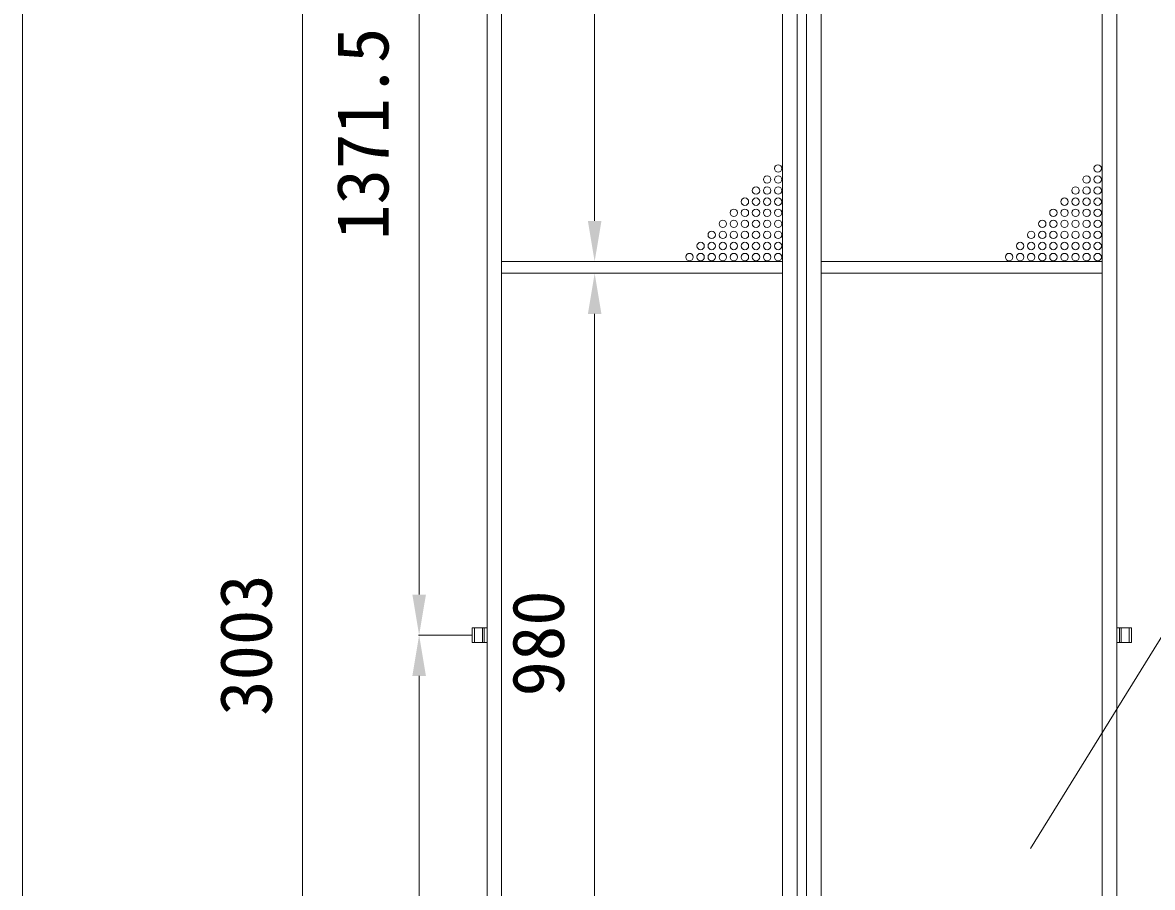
# Model space of a CAD drawing. Units: millimetres, scale not verified. Extents: x -13484 to 18716, y -23100 to 23100.
# Drawn here: x 14484 to 16932, y 10109 to 11982 of the extents above; entities that cross this region are included whole.
import ezdxf
from ezdxf.enums import TextEntityAlignment as Align

# ---------------------------------------------------------------- set-up
doc = ezdxf.new("R2010")
doc.units = ezdxf.units.MM
doc.header["$LTSCALE"] = 150
doc.linetypes.add('DASHED1', pattern=[1.8, 1.2, -0.6])
for name, color, linetype, lineweight in [('0-2_ACCG-3018', 7, 'Continuous', 18), ('0-A_図面枠', 7, 'Continuous', 18), ('0-B_寸法', 3, 'Continuous', 18), ('1-9_標準ﾊﾟﾈﾙ', 7, 'Continuous', 18), ('1-B_文字', 7, 'Continuous', 18)]:
    doc.layers.add(name, color=color, linetype=linetype, lineweight=lineweight)
doc.styles.add('ＭＳ ゴシック', font='')
doc.styles.get('ＭＳ ゴシック').set_extended_font_data('MS Gothic')

msp = doc.modelspace()

# ---------------------------------------------------------------- linework, layer by layer
at = {"layer": '0-2_ACCG-3018'}
for centre in [(16121.3, 11666.3), (16813.6, 11666.3), (16097.3, 11642.3), (16121.3, 11642.3), (16789.6, 11642.3), (16813.6, 11642.3), (16073.3, 11618.3), (16097.3, 11618.3), (16121.3, 11618.3), (16765.6, 11618.3), (16789.6, 11618.3), (16813.6, 11618.3), (16049.3, 11594.3), (16073.3, 11594.3), (16097.3, 11594.3), (16121.3, 11594.3), (16741.6, 11594.3), (16765.6, 11594.3), (16789.6, 11594.3), (16813.6, 11594.3), (16025.3, 11570.3), (16049.3, 11570.3), (16073.3, 11570.3), (16097.3, 11570.3), (16121.3, 11570.3), (16717.6, 11570.3), (16741.6, 11570.3), (16765.6, 11570.3), (16789.6, 11570.3), (16813.6, 11570.3), (15977.3, 11522.3), (16001.3, 11546.3), (16001.3, 11522.3), (16025.3, 11546.3), (16025.3, 11522.3), (16049.3, 11546.3), (16049.3, 11522.3), (16073.3, 11546.3), (16073.3, 11522.3), (16097.3, 11546.3), (16097.3, 11522.3), (16121.3, 11546.3), (16121.3, 11522.3), (16669.6, 11522.3), (16693.6, 11546.3), (16693.6, 11522.3), (16717.6, 11546.3), (16717.6, 11522.3), (16741.6, 11546.3), (16741.6, 11522.3), (16765.6, 11546.3), (16765.6, 11522.3), (16789.6, 11546.3), (16789.6, 11522.3), (16813.6, 11546.3), (16813.6, 11522.3), (15953.3, 11498.3), (15977.3, 11498.3), (16001.3, 11498.3), (16025.3, 11498.3), (16049.3, 11498.3), (16073.3, 11498.3), (16097.3, 11498.3), (16121.3, 11498.3), (16645.6, 11498.3), (16669.6, 11498.3), (16693.6, 11498.3), (16717.6, 11498.3), (16741.6, 11498.3), (16765.6, 11498.3), (16789.6, 11498.3), (16813.6, 11498.3), (15929.3, 11474.3), (15953.3, 11474.3), (15977.3, 11474.3), (16001.3, 11474.3), (16025.3, 11474.3), (16049.3, 11474.3), (16073.3, 11474.3), (16097.3, 11474.3), (16121.3, 11474.3), (16621.6, 11474.3), (16645.6, 11474.3), (16669.6, 11474.3), (16693.6, 11474.3), (16717.6, 11474.3), (16741.6, 11474.3), (16765.6, 11474.3), (16789.6, 11474.3), (16813.6, 11474.3)]:
    msp.add_circle(centre, 8, dxfattribs=at)
at = {"layer": '0-A_図面枠'}
msp.add_lwpolyline([(14484.2, 14398.1), (18676, 14398.1), (18676, 7702.7), (14484.2, 7702.7)], close=True, dxfattribs=at)
at = {"layer": '0-B_寸法'}
for p, q in [((15090.4, 12969.5), (15090.4, 8340.7)), ((15723.7, 12944.7), (15723.7, 11552.7)), ((15343.4, 12761.5), (15343.4, 10743.1)), ((15523.7, 11464.7), (15725.3, 11464.7)), ((15523.7, 11439.1), (15725.3, 11439.1)), ((15723.7, 11351.1), (15723.7, 9959.1)), ((15456.9, 10655.1), (15341.8, 10655.1)), ((15456.9, 10655.1), (15341.8, 10655.1)), ((15343.4, 10567.1), (15343.4, 8548.7))]:
    msp.add_line(p, q, dxfattribs=at)
at = {"layer": '0-B_寸法', "color": 91}
for points in [[(15709, 11552.7), (15723.7, 11464.7), (15738.4, 11552.7)], [(15709, 11351.1), (15723.7, 11439.1), (15738.4, 11351.1)], [(15328.7, 10743.1), (15343.4, 10655.1), (15358.1, 10743.1)], [(15328.7, 10567.1), (15343.4, 10655.1), (15358.1, 10567.1)]]:
    msp.add_solid(points, dxfattribs=at)
at = {"layer": '1-9_標準ﾊﾟﾈﾙ', "linetype": 'DASHED1'}
for p, q in [((15463.3, 10671.1), (15463.3, 10639.1)), ((15480.9, 10671.1), (15480.9, 10639.1)), ((16864.4, 10671.1), (16864.4, 10639.1)), ((16882, 10671.1), (16882, 10639.1))]:
    msp.add_line(p, q, dxfattribs=at)
at = {"layer": '1-9_標準ﾊﾟﾈﾙ'}
for p, q in [((15484.4, 10671.1), (15484.4, 10639.1)), ((16860.9, 10671.1), (16860.9, 10639.1))]:
    msp.add_line(p, q, dxfattribs=at)
for points in [[(15490.5, 13057.5), (15522.1, 13057.5), (15522.1, 8252.7), (15490.5, 8252.7)], [(16162.5, 13057.5), (16130.9, 13057.5), (16130.9, 8252.7), (16162.5, 8252.7)], [(16182.8, 13057.5), (16214.4, 13057.5), (16214.4, 8252.7), (16182.8, 8252.7)], [(16854.8, 13057.5), (16823.2, 13057.5), (16823.2, 8252.7), (16854.8, 8252.7)], [(16130.9, 11464.7), (15522.1, 11464.7), (15522.1, 11439.1), (16130.9, 11439.1)], [(16214.4, 11464.7), (16823.2, 11464.7), (16823.2, 11439.1), (16214.4, 11439.1)]]:
    msp.add_lwpolyline(points, close=True, dxfattribs=at)
for points in [[(15490.5, 10639.1), (15458.5, 10639.1), (15458.5, 10671.1), (15490.5, 10671.1)], [(16854.8, 10639.1), (16886.8, 10639.1), (16886.8, 10671.1), (16854.8, 10671.1)]]:
    msp.add_lwpolyline(points, dxfattribs=at)
at = {"layer": '1-B_文字'}
msp.add_line((16668.1, 10193.3), (16977.5, 10691.9), dxfattribs=at)

# ---------------------------------------------------------------- texts
at = {"layer": '0-B_寸法', "style": 'ＭＳ ゴシック'}
for s, p in [('1371.5', (15310.8, 11511.7)), ('3003', (15057.8, 10480.6)), ('980', (15691, 10522.5))]:
    msp.add_text(s, height=112.6, rotation=90, dxfattribs=at).set_placement(p, align=Align.BOTTOM_LEFT)

doc.saveas('drawing.dxf')
